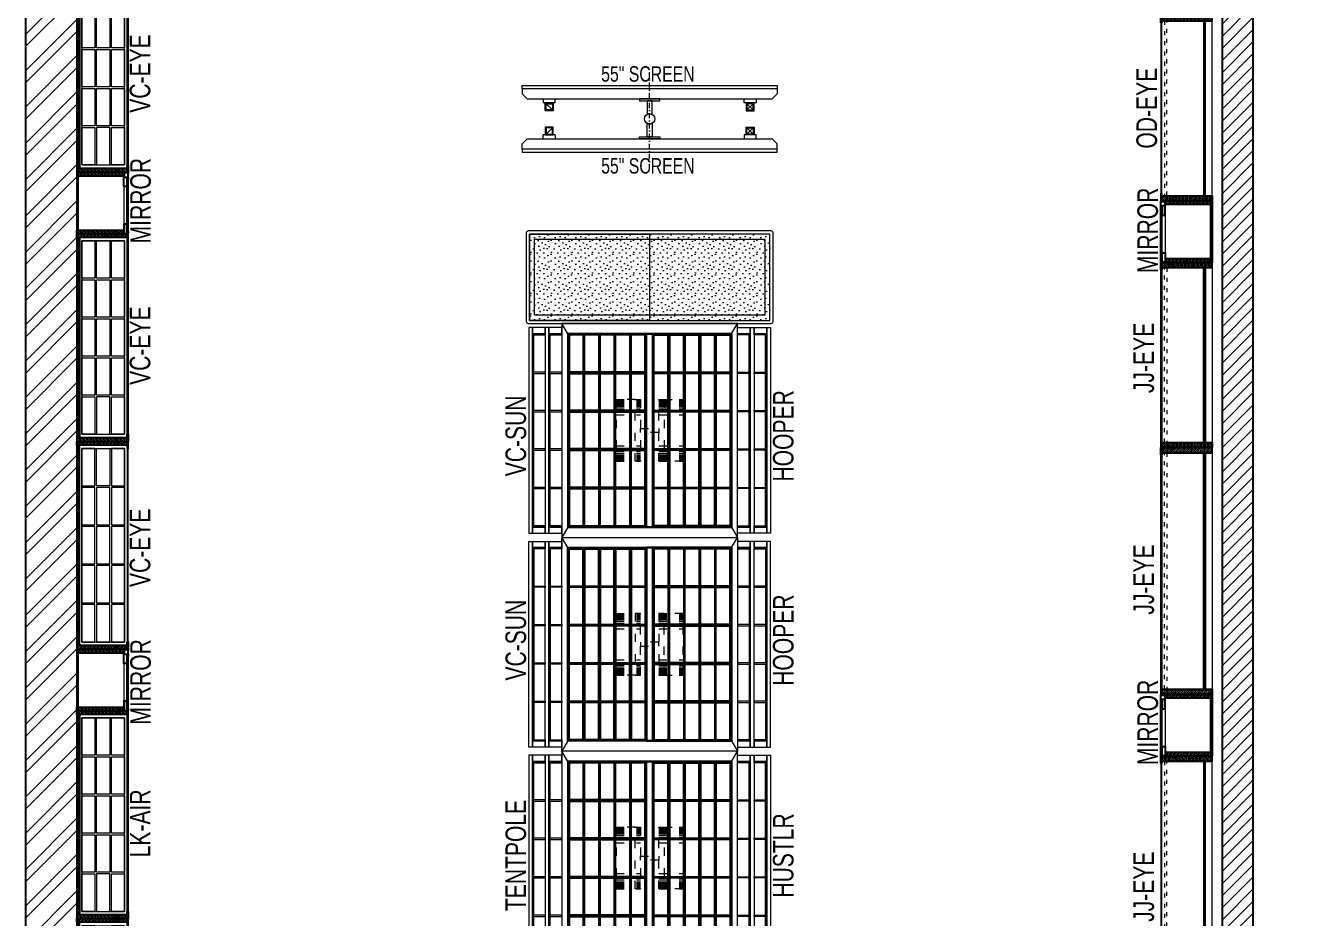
# Model space of a CAD drawing. Header units: feet. Extents: x 3264911 to 3272611, y -5469876 to -5453949.
# Drawn here: x 3264911 to 3271106, y -5465546 to -5461203 of the extents above; entities that cross this region are included whole.
import ezdxf

# ---------------------------------------------------------------- set-up
doc = ezdxf.new("R2010")
doc.units = ezdxf.units.FT
doc.header["$LTSCALE"] = 33
doc.header["$MEASUREMENT"] = 0
for name, pattern in [('ACAD_ISO03W100', [30, 12, -18]), ('DASHDOT2', [0.5, 0.25, -0.125, 0, -0.125]), ('HIDDEN2', [4.7625, 3.175, -1.5875])]:
    doc.linetypes.add(name, pattern=pattern)
doc.layers.add('A-WALL', color=1, linetype='Continuous')
for name, color, linetype, lineweight in [('LENS-DIM', 252, 'Continuous', 5), ('LENS-HATCH', 251, 'Continuous', 5), ('LENS-TEXT', 31, 'Continuous', 5), ('LENS_TEXT', 31, 'Continuous', 5), ('LK-EQPMT', 3, 'Continuous', 18), ('LK-FF&E FLOOR', 1, 'Continuous', 9), ('LK-FF&E WALL', 1, 'Continuous', 9), ('LK-IT', 3, 'Continuous', 18), ('LN-ELEVATION-1', 81, 'Continuous', 25), ('LN-ELEVATION-2', 103, 'Continuous', 20), ('LN-ELEVATION-3', 125, 'Continuous', 18), ('LN-ELEVATION-4', 145, 'Continuous', 13), ('LN-ELEVATION-5', 167, 'Continuous', 5), ('LN-HATCH', 251, 'Continuous', 0), ('PLANO-TXT', 252, 'Continuous', 5)]:
    doc.layers.add(name, color=color, linetype=linetype, lineweight=lineweight)
doc.styles.add('LK TXT', font='GILC____.TTF', dxfattribs={"height": 100})
pattern_1 = [(45, (7858558.917, 3503823.203), (-4.4901280605, 4.4901280605), [])]
pattern_2 = [(45, (4208834.247, 1706614.74), (-4.4901280605, 4.4901280605), [])]
pattern_3 = [(45, (4209134.247, 1706614.74), (-4.4901280605, 4.4901280605), [])]

# ---------------------------------------------------------------- blocks, each defined once
blk = doc.blocks.new('MIRROR')
at = {"layer": 'LN-HATCH', "ltscale": 0.5}
h = blk.add_hatch(dxfattribs=at)
h.set_pattern_fill('ANSI31', color=256, scale=2)
h.set_pattern_definition([(45, (4060433.7416, 1708720.787), (-4.4901280605, 4.4901280605), [])])
h.paths.add_polyline_path([(212.9, 101.3), (230.9, 101.3), (230.9, -127.7), (212.9, -127.7)])
h.paths.add_polyline_path([(230.9, 95.3), (494.9, 95.3), (494.9, 101.3), (230.9, 101.3)])
h.paths.add_polyline_path([(512.9, 101.3), (494.9, 101.3), (494.9, -127.7), (512.9, -127.7)])
at = {"layer": 'Defpoints'}
blk.add_lwpolyline([(512.9, 101.3), (212.9, 101.3), (212.9, -148.7), (512.9, -148.7)], close=True, dxfattribs=at)
at = {"layer": 'LN-ELEVATION-1'}
for points in [[(212.9, 101.3), (230.9, 101.3), (230.9, -127.7), (212.9, -127.7)], [(230.9, 95.3), (494.9, 95.3), (494.9, 101.3), (230.9, 101.3)], [(512.9, 101.3), (494.9, 101.3), (494.9, -127.7), (512.9, -127.7)], [(259.9, -141.7), (259.9, -127.7), (214.9, -127.7), (214.9, -148.7), (223.9, -148.7), (223.9, -147.2), (216.4, -147.2), (216.4, -141.7)], [(442.9, -141.7), (442.9, -127.7), (487.9, -127.7), (487.9, -148.7), (478.9, -148.7), (478.9, -147.2), (486.4, -147.2), (486.4, -141.7)], [(504.9, -148.7), (504.9, -147.2), (509.4, -147.2), (509.4, -129.2), (487.9, -129.2), (487.9, -127.7), (510.9, -127.7), (510.9, -148.7)]]:
    blk.add_lwpolyline(points, close=True, dxfattribs=at)
at = {"layer": 'LN-ELEVATION-2', "color": 4, "lineweight": 0}
blk.add_lwpolyline([(216.4, -141.7), (486.4, -141.7), (486.4, -147.2), (216.4, -147.2)], close=True, dxfattribs=at)
at = {"layer": 'LN-ELEVATION-2'}
blk.add_lwpolyline([(259.9, -141.7), (442.9, -141.7), (442.9, -127.7), (259.9, -127.7)], close=True, dxfattribs=at)
at = {"layer": 'LN-ELEVATION-4', "ltscale": 0.5}
blk.add_line((478.9, -148.7), (223.9, -148.7), dxfattribs=at)
blk = doc.blocks.new('VC HD 1010')
at = {"layer": 'LN-HATCH', "ltscale": 0.5}
h = blk.add_hatch(dxfattribs=at)
h.set_pattern_fill('ANSI31', color=256, scale=2)
h.set_pattern_definition([(45, (3761554.586, 1795022.936), (-4.490128061, 4.490128061), [])])
h.paths.add_polyline_path([(-505.2, 24), (-505.2, -166), (-499.2, -166), (-499.2, -176), (-505.2, -176), (-505.2, -220), (-487.2, -220), (-487.2, 24)])
h = blk.add_hatch(dxfattribs=at)
h.set_pattern_fill('ANSI31', color=256, scale=2)
h.set_pattern_definition(pattern_1)
h.paths.add_polyline_path([(504.8, 24), (504.8, -166), (498.8, -166), (498.8, -176), (504.8, -176), (504.8, -220), (486.8, -220), (486.8, 24)])
h = blk.add_hatch(dxfattribs=at)
h.set_pattern_fill('ANSI31', color=256, scale=2)
h.set_pattern_definition([(45, (7858741.917, 3503823.203), (-4.4901280605, 4.4901280605), [])])
h.paths.add_polyline_path([(-470.2, -220), (-470.2, -226), (-505.2, -226), (-505.2, -220)])
h = blk.add_hatch(dxfattribs=at)
h.set_pattern_fill('ANSI31', color=256, scale=2)
h.set_pattern_definition(pattern_1)
h.paths.add_polyline_path([(476.8, -220), (476.8, -226), (511.8, -226), (511.8, -220)])
at = {"layer": 'LN-ELEVATION-1', "ltscale": 0.5}
for points in [[(-505.2, 24), (-505.2, -166), (-499.2, -166), (-499.2, -176), (-505.2, -176), (-505.2, -220), (-487.2, -220), (-487.2, 24)], [(486.8, 12), (-487.2, 12), (-487.2, 18), (486.8, 18)], [(504.8, 24), (504.8, -166), (498.8, -166), (498.8, -176), (504.8, -176), (504.8, -220), (486.8, -220), (486.8, 24)], [(-470.2, -220), (-470.2, -226), (-505.2, -226), (-505.2, -220)], [(469.8, -220), (469.8, -226), (504.8, -226), (504.8, -220)]]:
    blk.add_lwpolyline(points, close=True, dxfattribs=at)
at = {"layer": 'LN-ELEVATION-2', "ltscale": 0.5}
blk.add_lwpolyline([(470.2, 0), (-470.2, 0), (-470.2, -208), (470.2, -208)], close=True, dxfattribs=at)
at = {"layer": 'LN-ELEVATION-3', "ltscale": 0.5}
for p, q in [((-487.2, 24), (486.8, 24)), ((-470.2, -220), (469.8, -220)), ((469.8, -226), (-470.2, -226))]:
    blk.add_line(p, q, dxfattribs=at)
for points in [[(-470.2, 0), (-288.5, 0), (-288.5, -64), (-470.2, -64)], [(-280.5, 0), (-98.8, 0), (-98.8, -64), (-280.5, -64)], [(-90.8, 0), (90.8, 0), (90.8, -64), (-90.8, -64)], [(98.8, 0), (280.5, 0), (280.5, -64), (98.8, -64)], [(288.5, 0), (470.2, 0), (470.2, -64), (288.5, -64)], [(-470.2, -136), (-288.5, -136), (-288.5, -72), (-470.2, -72)], [(-280.5, -72), (-98.8, -72), (-98.8, -136), (-280.5, -136)], [(-90.8, -72), (90.8, -72), (90.8, -136), (-90.8, -136)], [(98.8, -72), (280.5, -72), (280.5, -136), (98.8, -136)], [(288.5, -72), (470.2, -72), (470.2, -136), (288.5, -136)], [(-470.2, -144), (-288.5, -144), (-288.5, -208), (-470.2, -208)], [(-280.5, -144), (-98.8, -144), (-98.8, -208), (-280.5, -208)], [(-90.8, -144), (90.8, -144), (90.8, -208), (-90.8, -208)], [(98.8, -144), (280.5, -144), (280.5, -208), (98.8, -208)], [(288.5, -144), (470.2, -144), (470.2, -208), (288.5, -208)]]:
    blk.add_lwpolyline(points, close=True, dxfattribs=at)
blk = doc.blocks.new('A$C824ec3f2')
at = {"layer": 'LN-HATCH'}
h = blk.add_hatch(dxfattribs=at)
h.set_pattern_fill('ANSI32', color=256, scale=333, angle=180)
h.set_pattern_definition([(225, (-8274235.82, 5279922.85), (88.2999593, -88.2999593), []), (225, (-8274294.69, 5279922.85), (88.2999593, -88.2999593), [])])
h.paths.add_polyline_path([(2863.4, 6165.5), (-3331.6, 6165.5), (-3331.6, -8291.5), (-3081.6, -8291.5), (-3081.6, 5915.5), (2488.1, 5915.5), (2863.4, 5915.5)])
h = blk.add_hatch(dxfattribs=at)
h.set_pattern_fill('ANSI31', color=256, scale=333, angle=180)
h.set_pattern_definition([(225, (-8274235.82, 5279922.853), (29.43331977, -29.43331977), [])])
h.paths.add_polyline_path([(2638.4, 5915.5), (2488.4, 5915.5), (2488.4, 1455.5), (2638.4, 1455.5)])
h.paths.add_polyline_path([(2638.4, 1155.5), (2488.4, 1155.5), (2488.4, -7941.5), (2638.4, -7941.5)])
at = {"layer": 'A-WALL'}
for p, q in [((-3331.6, 6165.5), (-3331.6, -8291.5)), ((-3081.6, 5915.5), (-3081.6, -8291.5)), ((2488.4, -7941.5), (2488.4, 1155.5)), ((2638.4, -7941.5), (2638.4, 1155.5))]:
    blk.add_line(p, q, dxfattribs=at)
blk = doc.blocks.new('ffgd')
at = {"layer": 'LN-ELEVATION-4', "linetype": 'ACAD_ISO03W100', "ltscale": 0.1}
blk.add_lwpolyline([(0, 47.3), (0, -41.5), (-20, -41.5), (-20, 47.3)], close=True, dxfattribs=at)
at = {"layer": 'LN-ELEVATION-5', "linetype": 'ACAD_ISO03W100', "ltscale": 0.1}
for p, q in [((-159.9, 165.7), (-159.9, 47.3)), ((-159.7, 165.7), (-159.7, 47.3)), ((-159.4, 165.7), (-159.4, 47.3)), ((-159, 165.7), (-159, 47.3)), ((-158.5, 165.7), (-158.5, 47.3)), ((-157.9, 165.7), (-157.9, 47.3)), ((-157.1, 165.7), (-157.1, 47.3)), ((-156.1, 165.7), (-156.1, 47.3)), ((-154.1, 165.7), (-154.1, 47.3)), ((-151.1, 165.7), (-151.1, 47.3)), ((-146.1, 165.7), (-146.1, 47.3)), ((-141.1, 165.7), (-141.1, 47.3)), ((-135.1, 165.7), (-135.1, 47.3)), ((-128.1, 165.7), (-128.1, 47.3)), ((-120.1, 165.7), (-120.1, 47.3)), ((-111.1, 165.7), (-111.1, 47.3)), ((-102.1, 165.7), (-102.1, 47.3)), ((-85, 165.7), (-85, 47.3)), ((65, 165.7), (65, 47.3)), ((82.1, 165.7), (82.1, 47.3)), ((91.1, 165.7), (91.1, 47.3)), ((100.1, 165.7), (100.1, 47.3)), ((108.1, 165.7), (108.1, 47.3)), ((115.1, 165.7), (115.1, 47.3)), ((121.1, 165.7), (121.1, 47.3)), ((126.1, 165.7), (126.1, 47.3)), ((131.1, 165.7), (131.1, 47.3)), ((134.1, 165.7), (134.1, 47.3)), ((136.1, 165.7), (136.1, 47.3)), ((137.1, 165.7), (137.1, 47.3)), ((137.9, 165.7), (137.9, 47.3)), ((138.5, 165.7), (138.5, 47.3)), ((139, 165.7), (139, 47.3)), ((139.4, 165.7), (139.4, 47.3)), ((139.7, 165.7), (139.7, 47.3)), ((139.9, 165.7), (139.9, 47.3)), ((-159.9, -41.5), (-159.9, -159.9)), ((-159.7, -41.5), (-159.7, -159.9)), ((-159.4, -41.5), (-159.4, -159.9)), ((-159, -41.5), (-159, -159.9)), ((-158.5, -41.5), (-158.5, -159.9)), ((-157.9, -41.5), (-157.9, -159.9)), ((-157.1, -41.5), (-157.1, -159.9)), ((-156.1, -41.5), (-156.1, -159.9)), ((-154.1, -41.5), (-154.1, -159.9)), ((-151.1, -41.5), (-151.1, -159.9)), ((-146.1, -41.5), (-146.1, -159.9)), ((-141.1, -41.5), (-141.1, -159.9)), ((-135.1, -41.5), (-135.1, -159.9)), ((-128.1, -41.5), (-128.1, -159.9)), ((-120.1, -41.5), (-120.1, -159.9)), ((-111.1, -41.5), (-111.1, -159.9)), ((-102.1, -41.5), (-102.1, -159.9)), ((-85, -41.5), (-85, -159.9)), ((65, -41.5), (65, -159.9)), ((82.1, -41.5), (82.1, -159.9)), ((91.1, -41.5), (91.1, -159.9)), ((100.1, -41.5), (100.1, -159.9)), ((108.1, -41.5), (108.1, -159.9)), ((115.1, -41.5), (115.1, -159.9)), ((121.1, -41.5), (121.1, -159.9)), ((126.1, -41.5), (126.1, -159.9)), ((131.1, -41.5), (131.1, -159.9)), ((134.1, -41.5), (134.1, -159.9)), ((136.1, -41.5), (136.1, -159.9)), ((137.1, -41.5), (137.1, -159.9)), ((137.9, -41.5), (137.9, -159.9)), ((138.5, -41.5), (138.5, -159.9)), ((139, -41.5), (139, -159.9)), ((139.4, -41.5), (139.4, -159.9)), ((139.7, -41.5), (139.7, -159.9)), ((139.9, -41.5), (139.9, -159.9))]:
    blk.add_line(p, q, dxfattribs=at)
for points in [[(140, 73), (140, 165.7), (-160, 165.7), (-160, 73)], [(140, -67.1), (140, -159.9), (-160, -159.9), (-160, -67.1)]]:
    blk.add_lwpolyline(points, dxfattribs=at)
for points in [[(140, 73), (140, 47.3), (-160, 47.3), (-160, 73)], [(140, -41.5), (140, -67.1), (-160, -67.1), (-160, -41.5)]]:
    blk.add_lwpolyline(points, close=True, dxfattribs=at)
blk = doc.blocks.new('EURO 1040 x 1175')
at = {"layer": 'LN-ELEVATION-1'}
for points in [[(-470, -327.4), (470, -327.4), (470, 467.6), (-470, 467.6)], [(-470, 85.1), (470, 85.1), (470, 467.6), (-470, 467.6)], [(-283.2, 85.1), (-277.2, 85.1), (-277.2, 467.6), (-283.2, 467.6)], [(-96.4, 85.1), (-90.4, 85.1), (-90.4, 467.6), (-96.4, 467.6)], [(90.4, 85.1), (96.4, 85.1), (96.4, 467.6), (90.4, 467.6)], [(277.2, 85.1), (283.2, 85.1), (283.2, 467.6), (277.2, 467.6)], [(-470, 386.6), (-283.2, 386.6), (-283.2, 392.6), (-470, 392.6)], [(-277.2, 386.6), (-96.4, 386.6), (-96.4, 392.6), (-277.2, 392.6)], [(-90.4, 386.6), (90.4, 386.6), (90.4, 392.6), (-90.4, 392.6)], [(96.4, 386.6), (277.2, 386.6), (277.2, 392.6), (96.4, 392.6)], [(283.2, 386.6), (470, 386.6), (470, 392.6), (283.2, 392.6)], [(-470, 311.2), (-283.2, 311.2), (-283.2, 317.2), (-470, 317.2)], [(-277.2, 311.2), (-96.4, 311.2), (-96.4, 317.2), (-277.2, 317.2)], [(-90.4, 311.2), (90.4, 311.2), (90.4, 317.2), (-90.4, 317.2)], [(96.4, 311.2), (277.2, 311.2), (277.2, 317.2), (96.4, 317.2)], [(283.2, 311.2), (470, 311.2), (470, 317.2), (283.2, 317.2)], [(-470, 235.8), (-283.2, 235.8), (-283.2, 241.8), (-470, 241.8)], [(-277.2, 235.8), (-96.4, 235.8), (-96.4, 241.8), (-277.2, 241.8)], [(-90.4, 235.8), (90.4, 235.8), (90.4, 241.8), (-90.4, 241.8)], [(96.4, 235.8), (277.2, 235.8), (277.2, 241.8), (96.4, 241.8)], [(283.2, 235.8), (470, 235.8), (470, 241.8), (283.2, 241.8)], [(-470, 160.4), (-283.2, 160.4), (-283.2, 166.4), (-470, 166.4)], [(-277.2, 160.4), (-96.4, 160.4), (-96.4, 166.4), (-277.2, 166.4)], [(-90.4, 160.4), (90.4, 160.4), (90.4, 166.4), (-90.4, 166.4)], [(96.4, 160.4), (277.2, 160.4), (277.2, 166.4), (96.4, 166.4)], [(283.2, 160.4), (470, 160.4), (470, 166.4), (283.2, 166.4)], [(-470, 85.1), (470, 85.1), (470, 55.1), (-470, 55.1)], [(-470, 55.1), (470, 55.1), (470, -327.4), (-470, -327.4)], [(-283.2, 55.1), (-277.2, 55.1), (-277.2, -327.4), (-283.2, -327.4)], [(-96.4, 55.1), (-90.4, 55.1), (-90.4, -327.4), (-96.4, -327.4)], [(90.4, 55.1), (96.4, 55.1), (96.4, -327.4), (90.4, -327.4)], [(277.2, 55.1), (283.2, 55.1), (283.2, -327.4), (277.2, -327.4)], [(-470, -20.3), (-283.2, -20.3), (-283.2, -26.3), (-470, -26.3)], [(-277.2, -20.3), (-96.4, -20.3), (-96.4, -26.3), (-277.2, -26.3)], [(-90.4, -20.3), (90.4, -20.3), (90.4, -26.3), (-90.4, -26.3)], [(96.4, -20.3), (277.2, -20.3), (277.2, -26.3), (96.4, -26.3)], [(283.2, -20.3), (470, -20.3), (470, -26.3), (283.2, -26.3)], [(-470, -95.7), (-283.2, -95.7), (-283.2, -101.7), (-470, -101.7)], [(-277.2, -95.7), (-96.4, -95.7), (-96.4, -101.7), (-277.2, -101.7)], [(-90.4, -95.7), (90.4, -95.7), (90.4, -101.7), (-90.4, -101.7)], [(96.4, -95.7), (277.2, -95.7), (277.2, -101.7), (96.4, -101.7)], [(283.2, -95.7), (470, -95.7), (470, -101.7), (283.2, -101.7)], [(-470, -171.1), (-283.2, -171.1), (-283.2, -177.1), (-470, -177.1)], [(-277.2, -171.1), (-96.4, -171.1), (-96.4, -177.1), (-277.2, -177.1)], [(-90.4, -171.1), (90.4, -171.1), (90.4, -177.1), (-90.4, -177.1)], [(96.4, -171.1), (277.2, -171.1), (277.2, -177.1), (96.4, -177.1)], [(283.2, -171.1), (470, -171.1), (470, -177.1), (283.2, -177.1)], [(-470, -246.4), (-283.2, -246.4), (-283.2, -252.4), (-470, -252.4)], [(-277.2, -246.4), (-96.4, -246.4), (-96.4, -252.4), (-277.2, -252.4)], [(-90.4, -246.4), (90.4, -246.4), (90.4, -252.4), (-90.4, -252.4)], [(96.4, -246.4), (277.2, -246.4), (277.2, -252.4), (96.4, -252.4)], [(283.2, -246.4), (470, -246.4), (470, -252.4), (283.2, -252.4)]]:
    blk.add_lwpolyline(points, close=True, dxfattribs=at)
for points in [[(-283.2, 461.6), (-464, 461.6), (-464, 317.2)], [(-96.4, 461.6), (-277.2, 461.6)], [(90.4, 461.6), (-90.4, 461.6)], [(277.2, 461.6), (96.4, 461.6)], [(464, 317.2), (464, 461.6), (283.2, 461.6)], [(-464, 311.2), (-464, 241.8)], [(464, 241.8), (464, 311.2)], [(-464, 235.8), (-464, 166.4)], [(464, 166.4), (464, 235.8)], [(-464, 160.4), (-464, 91.1), (-283.2, 91.1)], [(283.2, 91.1), (464, 91.1), (464, 160.4)], [(-277.2, 91.1), (-96.4, 91.1)], [(-90.4, 91.1), (90.4, 91.1)], [(96.4, 91.1), (277.2, 91.1)], [(-464, -20.3), (-464, 49.1), (-283.2, 49.1)], [(-277.2, 49.1), (-96.4, 49.1)], [(-90.4, 49.1), (90.4, 49.1)], [(96.4, 49.1), (277.2, 49.1)], [(283.2, 49.1), (464, 49.1), (464, -20.3)], [(-464, -95.7), (-464, -26.3)], [(464, -26.3), (464, -95.7)], [(-464, -171.1), (-464, -101.7)], [(464, -101.7), (464, -171.1)], [(-283.2, -321.4), (-464, -321.4), (-464, -177.1)], [(464, -177.1), (464, -321.4), (283.2, -321.4)], [(-96.4, -321.4), (-277.2, -321.4)], [(90.4, -321.4), (-90.4, -321.4)], [(277.2, -321.4), (96.4, -321.4)]]:
    blk.add_lwpolyline(points, dxfattribs=at)
at = {"layer": 'LN-ELEVATION-2'}
blk.add_lwpolyline([(-520, -357.4), (520, -357.4), (520, 497.6), (-520, 497.6)], close=True, dxfattribs=at)
for points in [[(-470, 467.6), (-520, 497.6)], [(470, 467.6), (520, 497.6)], [(-470, -327.4), (-520, -357.4)], [(470, -327.4), (520, -357.4)]]:
    blk.add_lwpolyline(points, dxfattribs=at)
at = {"layer": 'LN-ELEVATION-3'}
for points in [[(-500, 559.6), (500, 559.6), (500, 577.6), (-500, 577.6)], [(-500, 497.6), (-470, 497.6), (-470, 559.6), (-500, 559.6)], [(470, 497.6), (500, 497.6), (500, 559.6), (470, 559.6)], [(-500, -357.4), (-470, -357.4), (-470, -419.4), (-500, -419.4)], [(470, -357.4), (500, -357.4), (500, -419.4), (470, -419.4)], [(-500, -419.4), (500, -419.4), (500, -437.4), (-500, -437.4)]]:
    blk.add_lwpolyline(points, close=True, dxfattribs=at)
at = {"layer": 'LN-ELEVATION-4'}
for points in [[(-500, 639.6), (500, 639.6), (500, 657.6), (-500, 657.6)], [(-500, 577.6), (-470, 577.6), (-470, 639.6), (-500, 639.6)], [(470, 577.6), (500, 577.6), (500, 639.6), (470, 639.6)], [(-470, 497.6), (-464, 497.6), (-464, 559.6), (-470, 559.6)], [(-464, 553.6), (-283.2, 553.6), (-283.2, 559.6), (-464, 559.6)], [(-283.2, 497.6), (-277.2, 497.6), (-277.2, 559.6), (-283.2, 559.6)], [(-277.2, 553.6), (-96.4, 553.6), (-96.4, 559.6), (-277.2, 559.6)], [(-96.4, 497.6), (-90.4, 497.6), (-90.4, 559.6), (-96.4, 559.6)], [(-90.4, 553.6), (90.4, 553.6), (90.4, 559.6), (-90.4, 559.6)], [(90.4, 497.6), (96.4, 497.6), (96.4, 559.6), (90.4, 559.6)], [(96.4, 553.6), (277.2, 553.6), (277.2, 559.6), (96.4, 559.6)], [(277.2, 497.6), (283.2, 497.6), (283.2, 559.6), (277.2, 559.6)], [(283.2, 553.6), (464, 553.6), (464, 559.6), (283.2, 559.6)], [(464, 497.6), (470, 497.6), (470, 559.6), (464, 559.6)], [(-470, -357.4), (-464, -357.4), (-464, -419.4), (-470, -419.4)], [(-283.2, -357.4), (-277.2, -357.4), (-277.2, -419.4), (-283.2, -419.4)], [(-96.4, -357.4), (-90.4, -357.4), (-90.4, -419.4), (-96.4, -419.4)], [(90.4, -357.4), (96.4, -357.4), (96.4, -419.4), (90.4, -419.4)], [(277.2, -357.4), (283.2, -357.4), (283.2, -419.4), (277.2, -419.4)], [(464, -357.4), (470, -357.4), (470, -419.4), (464, -419.4)], [(-464, -413.4), (-283.2, -413.4), (-283.2, -419.4), (-464, -419.4)], [(-277.2, -413.4), (-96.4, -413.4), (-96.4, -419.4), (-277.2, -419.4)], [(-90.4, -413.4), (90.4, -413.4), (90.4, -419.4), (-90.4, -419.4)], [(96.4, -413.4), (277.2, -413.4), (277.2, -419.4), (96.4, -419.4)], [(283.2, -413.4), (464, -413.4), (464, -419.4), (283.2, -419.4)], [(-500, -437.4), (-470, -437.4), (-470, -499.4), (-500, -499.4)], [(470, -437.4), (500, -437.4), (500, -499.4), (470, -499.4)], [(-500, -499.4), (500, -499.4), (500, -517.4), (-500, -517.4)]]:
    blk.add_lwpolyline(points, close=True, dxfattribs=at)
at = {"layer": 'LN-ELEVATION-5'}
for points in [[(-470, 577.6), (-464, 577.6), (-464, 639.6), (-470, 639.6)], [(-464, 633.6), (-283.2, 633.6), (-283.2, 639.6), (-464, 639.6)], [(-283.2, 577.6), (-277.2, 577.6), (-277.2, 639.6), (-283.2, 639.6)], [(-277.2, 633.6), (-96.4, 633.6), (-96.4, 639.6), (-277.2, 639.6)], [(-96.4, 577.6), (-90.4, 577.6), (-90.4, 639.6), (-96.4, 639.6)], [(-90.4, 633.6), (90.4, 633.6), (90.4, 639.6), (-90.4, 639.6)], [(90.4, 577.6), (96.4, 577.6), (96.4, 639.6), (90.4, 639.6)], [(96.4, 633.6), (277.2, 633.6), (277.2, 639.6), (96.4, 639.6)], [(277.2, 577.6), (283.2, 577.6), (283.2, 639.6), (277.2, 639.6)], [(283.2, 633.6), (464, 633.6), (464, 639.6), (283.2, 639.6)], [(464, 577.6), (470, 577.6), (470, 639.6), (464, 639.6)], [(-470, -437.4), (-464, -437.4), (-464, -499.4), (-470, -499.4)], [(-464, -493.4), (-283.2, -493.4), (-283.2, -499.4), (-464, -499.4)], [(-283.2, -437.4), (-277.2, -437.4), (-277.2, -499.4), (-283.2, -499.4)], [(-277.2, -493.4), (-96.4, -493.4), (-96.4, -499.4), (-277.2, -499.4)], [(-96.4, -437.4), (-90.4, -437.4), (-90.4, -499.4), (-96.4, -499.4)], [(-90.4, -493.4), (90.4, -493.4), (90.4, -499.4), (-90.4, -499.4)], [(90.4, -437.4), (96.4, -437.4), (96.4, -499.4), (90.4, -499.4)], [(96.4, -493.4), (277.2, -493.4), (277.2, -499.4), (96.4, -499.4)], [(277.2, -437.4), (283.2, -437.4), (283.2, -499.4), (277.2, -499.4)], [(283.2, -493.4), (464, -493.4), (464, -499.4), (283.2, -499.4)], [(464, -437.4), (470, -437.4), (470, -499.4), (464, -499.4)]]:
    blk.add_lwpolyline(points, close=True, dxfattribs=at)
at = {"layer": 'LENS-DIM'}
blk.add_blockref('ffgd', (10, 67.1), dxfattribs=at)
blk = doc.blocks.new('2 seater bench')
at = {"layer": 'LENS-HATCH', "lineweight": 0}
h = blk.add_hatch(dxfattribs=at)
h.set_pattern_fill('STIP1', color=177, scale=100, angle=270, pattern_type=2)
h.set_pattern_definition([(270, (6617251.08, -170421.61), (100, -2e-13), [0, -100]), (270, (6617235.08, -170433.61), (100, -2e-13), [0, -100]), (270, (6617211.08, -170428.61), (100, -2e-13), [0, -100]), (270, (6617188.08, -170463.61), (100, -2e-13), [0, -100]), (270, (6617224.08, -170460.61), (100, -2e-13), [0, -100]), (270, (6617248.08, -170487.61), (100, -2e-13), [0, -100]), (270, (6617255.08, -170452.61), (100, -2e-13), [0, -100]), (270, (6617214.08, -170494.61), (100, -2e-13), [0, -100]), (270, (6617182.08, -170489.61), (100, -2e-13), [0, -100]), (270, (6617167.08, -170415.61), (100, -2e-13), [0, -100]), (270, (6617187.08, -170433.61), (100, -2e-13), [0, -100]), (270, (6617168.08, -170447.61), (100, -2e-13), [0, -100]), (270, (6617232.08, -170508.61), (100, -2e-13), [0, -100]), (270, (6617207.08, -170476.61), (100, -2e-13), [0, -100]), (270, (6617240.08, -170468.61), (100, -2e-13), [0, -100]), (270, (6617231.08, -170485.61), (100, -2e-13), [0, -100]), (270, (6617204.08, -170449.61), (100, -2e-13), [0, -100]), (270, (6617258.08, -170477.61), (100, -2e-13), [0, -100]), (270, (6617199.08, -170508.61), (100, -2e-13), [0, -100]), (270, (6617169.08, -170505.61), (100, -2e-13), [0, -100])])
h.paths.add_polyline_path([(585, 210), (0, 210), (0, -210), (585, -210)])
h.paths.add_polyline_path([(0, 245), (0, -210)])
h.paths.add_polyline_path([(-585, 210), (0, 210), (0, -210), (-585, -210)])
at = {"layer": 'LN-ELEVATION-2', "ltscale": 0.5}
for points in [[(-585, 210), (0, 210), (0, -210), (-585, -210)], [(585, 210), (0, 210), (0, -210), (585, -210)]]:
    blk.add_lwpolyline(points, close=True, dxfattribs=at)
at = {"layer": 'LN-ELEVATION-5', "ltscale": 0.5}
blk.add_lwpolyline([(590, 225), (-590, 225, 0.414214), (-600, 215), (-600, -215, 0.414214), (-590, -225), (590, -225, 0.414214), (600, -215), (600, 215, 0.414214)], format="xyb", close=True, dxfattribs=at)
blk.add_lwpolyline([(585, 210), (-585, 210), (-585, -210), (585, -210)], close=True, dxfattribs=at)
at = {"layer": 'LN-ELEVATION-5', "linetype": 'HIDDEN2', "ltscale": 11}
blk.add_lwpolyline([(-560, 185), (560, 185), (560, -185), (-560, -185)], close=True, dxfattribs=at)
blk = doc.blocks.new('55INCH')
at = {"layer": 'LK-EQPMT', "ltscale": 12}
for p, q in [((2111558.8, 1135690.5), (2111583.2, 1135690.5)), ((2111583.2, 1135690.5), (2111607.7, 1135666)), ((2111607.7, 1134473.9), (2111607.7, 1135666)), ((2111607.7, 1135587.9), (2111627.2, 1135587.9)), ((2111627.2, 1135587.9), (2111627.2, 1135529.3)), ((2111627.2, 1135529.3), (2111607.7, 1135529.3)), ((2111627.2, 1134610.6), (2111607.7, 1134610.6)), ((2111627.2, 1134610.6), (2111627.2, 1134552)), ((2111607.7, 1134552), (2111627.2, 1134552)), ((2111558.8, 1134449.5), (2111583.2, 1134449.5)), ((2111583.2, 1134449.5), (2111607.7, 1134473.9))]:
    blk.add_line(p, q, dxfattribs=at)
at = {"layer": 'LK-EQPMT'}
for p, q in [((2111661.6, 1135543.3), (2111631, 1135573.9)), ((2111661.6, 1135573.9), (2111631, 1135543.3)), ((2111661.6, 1134597.1), (2111631, 1134566.5))]:
    blk.add_line(p, q, dxfattribs=at)
at = {"layer": 'LK-EQPMT', "ltscale": 12}
blk.add_lwpolyline([(2111542.6, 1135690.5), (2111558.8, 1135690.5), (2111558.8, 1134449.5), (2111542.6, 1134449.5)], close=True, dxfattribs=at)
at = {"layer": 'LK-EQPMT'}
for points in [[(2111627.2, 1135577.7), (2111627.2, 1135539.5), (2111665.4, 1135539.5), (2111665.4, 1135577.7)], [(2111631, 1135573.9), (2111631, 1135543.3), (2111661.6, 1135543.3), (2111661.6, 1135573.9)], [(2111627.2, 1134562.7), (2111627.2, 1134600.9), (2111665.4, 1134600.9), (2111665.4, 1134562.7)], [(2111631, 1134566.5), (2111631, 1134597.1), (2111661.6, 1134597.1), (2111661.6, 1134566.5)]]:
    blk.add_lwpolyline(points, close=True, dxfattribs=at)
blk = doc.blocks.new('JJ SH 1200')
at = {"layer": 'LN-HATCH', "ltscale": 0.5}
h = blk.add_hatch(dxfattribs=at)
h.set_pattern_fill('ANSI31', color=256, scale=2)
h.set_pattern_definition([(45, (4097187.331, 1708800.267), (-4.4901280605, 4.4901280605), [])])
h.paths.add_polyline_path([(792.1, 220), (792.1, 30), (786.1, 30), (786.1, 20), (792.1, 20), (792.1, -24), (767.1, -24), (767.1, 220)])
h.paths.add_polyline_path([(-382.9, 180), (767.1, 180), (767.1, 186), (-382.9, 186)])
h.paths.add_polyline_path([(757.1, -24), (757.1, -30), (792.1, -30), (792.1, -24)])
h.paths.add_polyline_path([(-407.9, 220), (-407.9, 30), (-401.9, 30), (-401.9, 20), (-407.9, 20), (-407.9, -24), (-382.9, -24), (-382.9, 220)])
h.paths.add_polyline_path([(-372.9, -24), (-372.9, -30), (-407.9, -30), (-407.9, -24)])
at = {"layer": 'LN-ELEVATION-1', "ltscale": 0.5}
for points in [[(-407.9, 220), (-407.9, 30), (-401.9, 30), (-401.9, 20), (-407.9, 20), (-407.9, -24), (-382.9, -24), (-382.9, 220)], [(-382.9, 180), (767.1, 180), (767.1, 186), (-382.9, 186)], [(792.1, 220), (792.1, 30), (786.1, 30), (786.1, 20), (792.1, 20), (792.1, -24), (767.1, -24), (767.1, 220)], [(-372.9, -24), (-372.9, -30), (-407.9, -30), (-407.9, -24)], [(757.1, -24), (757.1, -30), (792.1, -30), (792.1, -24)]]:
    blk.add_lwpolyline(points, close=True, dxfattribs=at)
at = {"layer": 'LN-ELEVATION-3', "ltscale": 0.5}
for p, q in [((767.1, 220), (-382.9, 220)), ((757.1, -24), (-372.9, -24)), ((-372.9, -30), (757.1, -30))]:
    blk.add_line(p, q, dxfattribs=at)
at = {"layer": 'LN-ELEVATION-4', "linetype": 'ACAD_ISO03W100', "ltscale": 0.05}
blk.add_lwpolyline([(767.1, 0), (-382.9, 0), (-382.9, -12), (767.1, -12)], close=True, dxfattribs=at)
blk = doc.blocks.new('JJ SH 900')
at = {"layer": 'LN-HATCH', "ltscale": 0.5}
h = blk.add_hatch(dxfattribs=at)
h.set_pattern_fill('ANSI31', color=256, scale=50)
h.paths.add_polyline_path([(-911.8, 0), (-911.8, -190), (-905.8, -190), (-905.8, -200), (-911.8, -200), (-911.8, -244), (-886.8, -244), (-886.8, 0)])
h = blk.add_hatch(dxfattribs=at)
h.set_pattern_fill('ANSI31', color=256, scale=2)
h.set_pattern_definition(pattern_2)
h.paths.add_polyline_path([(-11.8, 0), (-11.8, -190), (-17.8, -190), (-17.8, -200), (-11.8, -200), (-11.8, -244), (-36.8, -244), (-36.8, 0)])
h = blk.add_hatch(dxfattribs=at)
h.set_pattern_fill('ANSI31', color=256, scale=2)
h.set_pattern_definition(pattern_3)
h.paths.add_polyline_path([(-36.8, -40), (-886.8, -40), (-886.8, -34), (-36.8, -34)])
h = blk.add_hatch(dxfattribs=at)
h.set_pattern_fill('ANSI31', color=256, scale=2)
h.set_pattern_definition(pattern_3)
h.paths.add_polyline_path([(-876.8, -244), (-876.8, -250), (-911.8, -250), (-911.8, -244)])
h = blk.add_hatch(dxfattribs=at)
h.set_pattern_fill('ANSI31', color=256, scale=2)
h.set_pattern_definition(pattern_2)
h.paths.add_polyline_path([(-46.8, -244), (-46.8, -250), (-11.8, -250), (-11.8, -244)])
at = {"layer": 'LN-ELEVATION-1', "ltscale": 0.5}
for points in [[(-911.8, 0), (-911.8, -190), (-905.8, -190), (-905.8, -200), (-911.8, -200), (-911.8, -244), (-886.8, -244), (-886.8, 0)], [(-11.8, 0), (-11.8, -190), (-17.8, -190), (-17.8, -200), (-11.8, -200), (-11.8, -244), (-36.8, -244), (-36.8, 0)], [(-36.8, -40), (-886.8, -40), (-886.8, -34), (-36.8, -34)], [(-876.8, -244), (-876.8, -250), (-911.8, -250), (-911.8, -244)], [(-46.8, -244), (-46.8, -250), (-11.8, -250), (-11.8, -244)]]:
    blk.add_lwpolyline(points, close=True, dxfattribs=at)
at = {"layer": 'LN-ELEVATION-3', "ltscale": 0.5}
for p, q in [((-886.8, 0), (-36.8, 0)), ((-876.8, -244), (-46.8, -244)), ((-46.8, -250), (-876.8, -250))]:
    blk.add_line(p, q, dxfattribs=at)
at = {"layer": 'LN-ELEVATION-4', "linetype": 'ACAD_ISO03W100', "ltscale": 0.05}
blk.add_lwpolyline([(-886.8, -220), (-36.8, -220), (-36.8, -232), (-886.8, -232)], close=True, dxfattribs=at)

msp = doc.modelspace()

# ---------------------------------------------------------------- linework, layer by layer
at = {"layer": 'LK-IT', "color": 1, "linetype": 'DASHDOT2', "ltscale": 3}
msp.add_line((3267946.4, -5461902.1), (3267946.4, -5461413), dxfattribs=at)
at = {"layer": 'LK-IT'}
for points in [[(3267996.4, -5461560.1), (3267896.4, -5461560.1), (3267896.4, -5461570.1), (3267996.4, -5461570.1)], [(3267996.4, -5461755), (3267896.4, -5461755), (3267896.4, -5461745), (3267996.4, -5461745)]]:
    msp.add_lwpolyline(points, close=True, dxfattribs=at)
for points in [[(3267958.9, -5461635.9), (3267958.9, -5461570.1), (3267933.9, -5461570.1), (3267933.9, -5461635.9, -0.267949), (3267958.9, -5461635.9, 1)], [(3267958.9, -5461679.2), (3267958.9, -5461745), (3267933.9, -5461745), (3267933.9, -5461679.2, 0.267949), (3267958.9, -5461679.2, -1)]]:
    msp.add_lwpolyline(points, format="xyb", dxfattribs=at)
at = {"layer": 'LK-IT', "color": 1}
msp.add_circle((3267946.4, -5461657.5), 25, dxfattribs=at)

# ---------------------------------------------------------------- block references
at = {"layer": 'LENS-DIM', "color": 2}
msp.add_blockref('A$C824ec3f2', (3268242.9, -5460114.4), dxfattribs=at)
at = {"layer": 'LK-FF&E FLOOR'}
msp.add_blockref('2 seater bench', (3267946.4, -5462427.2), dxfattribs=at)
at = {"layer": 'LK-FF&E FLOOR', "rotation": 90}
for p in [(3268016.4, -5463172.2), (3268016.4, -5465252.2)]:
    msp.add_blockref('EURO 1040 x 1175', p, dxfattribs=at)
at = {"layer": 'LK-FF&E FLOOR', "xscale": -1, "rotation": 90}
msp.add_blockref('EURO 1040 x 1175', (3268016.4, -5464212.2), dxfattribs=at)
at = {"layer": 'LK-FF&E WALL'}
for name, p, rotation in [('VC HD 1010', (3265185.4, -5461410.7), 90.00000000000003), ('MIRROR', (3265262.7, -5462428.8), 90.00000000000003), ('VC HD 1010', (3265185.4, -5462720.7), 90.00000000000003), ('JJ SH 900', (3270681.4, -5463267.6), 270), ('MIRROR', (3265262.7, -5464748.8), 90.00000000000003), ('VC HD 1010', (3265185.4, -5465040.7), 90.00000000000003), ('JJ SH 1200', (3270461.4, -5465163.8), 270)]:
    msp.add_blockref(name, p, dxfattribs=dict(at, rotation=rotation))
at = {"layer": 'LK-FF&E WALL', "xscale": -1}
for name, p, rotation in [('JJ SH 900', (3270681.4, -5461144), 270), ('MIRROR', (3270580, -5462568.8), 270), ('VC HD 1010', (3265185.4, -5463731), 90), ('JJ SH 1200', (3270461.4, -5464047.9), 270), ('MIRROR', (3270580, -5464968.8), 270), ('VC HD 1010', (3265185.4, -5466051), 90)]:
    msp.add_blockref(name, p, dxfattribs=dict(at, rotation=rotation))
at = {"layer": 'LK-IT', "rotation": 270}
msp.add_blockref('55INCH', (2132876.4, -3349952.4), dxfattribs=at)
at = {"layer": 'LK-IT', "xscale": -1, "rotation": 270}
msp.add_blockref('55INCH', (2132876.4, -7573362.6), dxfattribs=at)

# ---------------------------------------------------------------- texts
at = {"layer": 'LENS-TEXT', "color": 0, "linetype": 'Continuous', "ltscale": 3, "char_height": 75, "width": 783.964, "attachment_point": 5, "style": 'LK TXT'}
for insert in [(3267937.9, -5461439.3), (3267937.9, -5461886.3)]:
    msp.add_mtext('\\pt225;55" SCREEN', dxfattribs=dict(at, insert=insert))
at = {"layer": 'LENS_TEXT', "linetype": 'Continuous', "ltscale": 3, "char_height": 100, "width": 324.474, "attachment_point": 5, "rotation": 90, "style": 'LK TXT'}
for insert in [(3265471.5, -5462055.1, -23744), (3270368.8, -5462199.4, -23744), (3265471.5, -5464395.3, -23744), (3270368.8, -5464592.4, -23744)]:
    msp.add_mtext('{\\C7;MIRROR}', dxfattribs=dict(at, insert=insert))
at = {"layer": 'PLANO-TXT', "linetype": 'Continuous', "ltscale": 3, "char_height": 100, "width": 149.547, "attachment_point": 5, "rotation": 90, "style": 'LK TXT'}
for s, insert in [('VC-EYE', (3265468.9, -5461436.8, -23744)), ('OD-EYE', (3270364, -5461605.4, -23744)), ('VC-EYE', (3265468.9, -5462760.1, -23744)), ('JJ-EYE', (3270349.4, -5462819.8, -23744)), ('HOOPER', (3268596.6, -5463198.8, -23744)), ('VC-SUN', (3267296.1, -5463198.8, -23744)), ('VC-EYE', (3265468.9, -5463743, -23744)), ('JJ-EYE', (3270349.4, -5463897.4, -23744)), ('HOOPER', (3268596.6, -5464192.2, -23744)), ('VC-SUN', (3267296.1, -5464192.2, -23744)), ('LK-AIR', (3265468.9, -5465083.1, -23744)), ('TENTPOLE', (3267296.1, -5465239.3, -23744)), ('HUSTLR', (3268596.6, -5465239.3, -23744)), ('JJ-EYE', (3270349.4, -5465391.2, -23744))]:
    msp.add_mtext(s, dxfattribs=dict(at, insert=insert))

doc.saveas('drawing.dxf')
